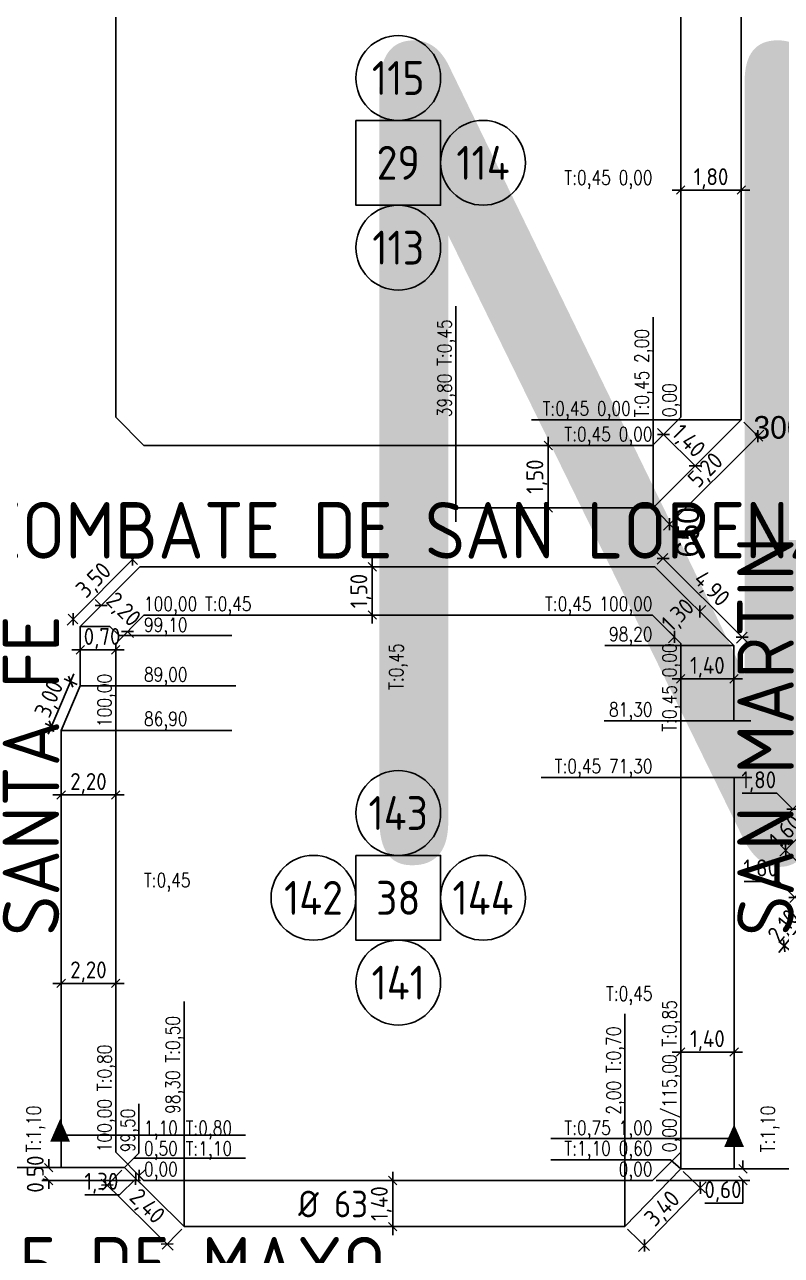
# Model space of a CAD drawing. Extents: x -48 to 13651, y -112 to 3468.
# Drawn here: x 1626.1 to 1760, y 1615.9 to 1833.6 of the extents above; entities that cross this region are included whole.
import ezdxf
from ezdxf.enums import TextEntityAlignment as Align

# ---------------------------------------------------------------- set-up
doc = ezdxf.new("R2010")
doc.units = 0
doc.header["$LTSCALE"] = 6
doc.header["$MEASUREMENT"] = 0
doc.linetypes.add('DOT2', pattern=[3.175, 0, -3.175])
doc.linetypes.add('HIDDEN', pattern=[0.375, 0.25, -0.125])
doc.layers.get('0').update_dxf_attribs({"linetype": 'CONTINUOUS'})
doc.layers.get('DEFPOINTS').update_dxf_attribs({"linetype": 'CONTINUOUS'})
for name, color, linetype in [('50', 41, 'CONTINUOUS'), ('63', 171, 'CONTINUOUS'), ('CAS', 7, 'CONTINUOUS'), ('CAÑERIA SIN CROQUIS', 210, 'HIDDEN'), ('COTA', 2, 'CONTINUOUS'), ('MANZANAS', 7, 'CONTINUOUS'), ('NUMCASA', 12, 'CONTINUOUS'), ('NUMERO-CROQUIS', 13, 'CONTINUOUS'), ('NUMERO-MANZANA', 4, 'CONTINUOUS'), ('PROGRESIVA', 60, 'CONTINUOUS'), ('RADIO', 4, 'DOT2'), ('REDUCCIONES', 13, 'CONTINUOUS'), ('TXTDIAMETRO', 7, 'CONTINUOUS')]:
    doc.layers.add(name, color=color, linetype=linetype)
doc.layers.add('ATENCION', color=7, linetype='CONTINUOUS', plot=False)
doc.styles.add('ABADIMTCONDE', font='isocp.shx')
doc.styles.add('GEOSLAB703LTBT', font='isocp.shx', dxfattribs={"width": 0.9, "height": 8})
doc.styles.add('GOTHICE', font='GOTHICE.shx', dxfattribs={"height": 0.6})
doc.styles.add('ROMANS', font='romans.shx', dxfattribs={"width": 0.8, "height": 2.5})
doc.dimstyles.new('COTA02', dxfattribs={"dimtxt": 3, "dimasz": 1.5, "dimexe": 1.25, "dimexo": 0.625, "dimgap": 0.3, "dimtad": 1, "dimtoh": 1, "dimdsep": 46, "dimlunit": 6, "dimtxsty": 'ABADIMTCONDE', "dimblk1": 'OBLIQUE', "dimblk2": 'OBLIQUE', "dimsah": 1, "dimcen": 2.5, "dimdle": 1.5, "dimclrd": 60, "dimclre": 60, "dimclrt": 256, "dimadec": 0, "dimazin": 0, "dimtfac": 1, "dimtix": 1, "dimtofl": 0, "dimtmove": 0, "dimatfit": 0, "dimldrblk": 'OBLIQUE', "dimfxl": 1, "dimtolj": 1, "dimtzin": 0, "dimarcsym": 0})

# ---------------------------------------------------------------- blocks, each defined once
blk = doc.blocks.new('CUPLARED')
at = {"layer": 'REDUCCIONES'}
blk.add_lwpolyline([(4, 0, 0, 3.5, 0), (0, 0, 3.5, 3.5, 0)], format="xyseb", dxfattribs=at)
blk = doc.blocks.new('_OBLIQUE')
at = {"color": 0, "linetype": 'ByBlock'}
blk.add_line((-0.5, -0.5), (0.5, 0.5), dxfattribs=at)
blk = doc.blocks.new('*D488')
at = {"layer": 'COTA', "color": 60, "lineweight": -2, "transparency": 16777216}
for p, q in [((1719.27, 1759.15), (1717.53, 1759.15)), ((1718.78, 1746.63), (1718.78, 1760.65)), ((1719.27, 1748.13), (1717.53, 1748.13))]:
    blk.add_line(p, q, dxfattribs=at)
at = {"layer": 'DEFPOINTS', "color": 0, "transparency": 16777216}
for p in [(1718.78, 1759.15), (1719.89, 1759.15), (1719.89, 1748.13)]:
    blk.add_point(p, dxfattribs=at)
at = {"layer": 'COTA', "color": 60, "lineweight": -2, "transparency": 16777216, "xscale": 1.5, "yscale": 1.5, "zscale": 1.5}
for p, rotation in [((1718.78, 1759.15), 90), ((1718.78, 1748.13), 270)]:
    blk.add_blockref('_OBLIQUE', p, dxfattribs=dict(at, rotation=rotation))
at = {"layer": 'COTA', "transparency": 16777216, "insert": (1716.76, 1753.64), "char_height": 3, "attachment_point": 5, "rotation": 90, "style": 'ABADIMTCONDE'}
blk.add_mtext('\\A1;1,50', dxfattribs=at)
blk = doc.blocks.new('*D489')
at = {"layer": 'COTA', "color": 60, "lineweight": -2, "transparency": 16777216}
for p, q in [((1745.83, 1754.48), (1738.14, 1762.17)), ((1739.13, 1761.04), (1738.31, 1760.23)), ((1744.7, 1755.47), (1743.89, 1754.66))]:
    blk.add_line(p, q, dxfattribs=at)
at = {"layer": 'DEFPOINTS', "color": 0, "transparency": 16777216}
for p in [(1739.2, 1761.11), (1739.57, 1761.48), (1745.14, 1755.91)]:
    blk.add_point(p, dxfattribs=at)
at = {"layer": 'COTA', "color": 60, "lineweight": -2, "transparency": 16777216, "xscale": 1.5, "yscale": 1.5, "zscale": 1.5}
for p, rotation in [((1739.2, 1761.11), 134.9999999999977), ((1744.77, 1755.54), 314.9999999999977)]:
    blk.add_blockref('_OBLIQUE', p, dxfattribs=dict(at, rotation=rotation))
at = {"layer": 'COTA', "transparency": 16777216, "insert": (1743.42, 1759.76), "char_height": 3, "attachment_point": 5, "rotation": 315, "style": 'ABADIMTCONDE'}
blk.add_mtext('\\A1;1,40', dxfattribs=at)
blk = doc.blocks.new('*D490')
at = {"layer": 'COTA', "color": 60, "lineweight": -2, "transparency": 16777216}
for p, q in [((1739.2, 1744.15), (1756.91, 1761.83)), ((1753.38, 1763.25), (1756.74, 1759.89)), ((1737.79, 1747.69), (1741.15, 1744.32))]:
    blk.add_line(p, q, dxfattribs=at)
at = {"layer": 'DEFPOINTS', "color": 0, "transparency": 16777216}
for p in [(1752.94, 1763.69), (1755.85, 1760.77), (1737.35, 1748.13)]:
    blk.add_point(p, dxfattribs=at)
at = {"layer": 'COTA', "color": 60, "lineweight": -2, "transparency": 16777216, "xscale": 1.5, "yscale": 1.5, "zscale": 1.5}
for p, rotation in [((1755.85, 1760.77), 44.95702156626989), ((1740.26, 1745.21), 224.9570215662699)]:
    blk.add_blockref('_OBLIQUE', p, dxfattribs=dict(at, rotation=rotation))
at = {"layer": 'COTA', "transparency": 16777216, "insert": (1746.81, 1754.6), "char_height": 3, "attachment_point": 5, "rotation": 44.957, "style": 'ABADIMTCONDE'}
blk.add_mtext('\\A1;5,20', dxfattribs=at)
blk = doc.blocks.new('*D491')
at = {"layer": 'COTA', "color": 60, "lineweight": -2, "transparency": 16777216}
for p, q in [((1742.23, 1804.64), (1742.23, 1803.07)), ((1752.94, 1804.64), (1752.94, 1803.07)), ((1754.44, 1804.32), (1740.73, 1804.32))]:
    blk.add_line(p, q, dxfattribs=at)
at = {"layer": 'DEFPOINTS', "color": 0, "transparency": 16777216}
for p in [(1742.23, 1805.27), (1752.94, 1805.27), (1742.23, 1804.32)]:
    blk.add_point(p, dxfattribs=at)
at = {"layer": 'COTA', "color": 60, "lineweight": -2, "transparency": 16777216, "xscale": 1.5, "yscale": 1.5, "zscale": 1.5, "rotation": 180}
blk.add_blockref('_OBLIQUE', (1742.23, 1804.32), dxfattribs=at)
at = {"layer": 'COTA', "color": 60, "lineweight": -2, "transparency": 16777216, "xscale": 1.5, "yscale": 1.5, "zscale": 1.5}
blk.add_blockref('_OBLIQUE', (1752.94, 1804.32), dxfattribs=at)
at = {"layer": 'COTA', "transparency": 16777216, "insert": (1747.58, 1806.34), "char_height": 3, "attachment_point": 5, "style": 'ABADIMTCONDE'}
blk.add_mtext('\\A1;1,80', dxfattribs=at)
blk = doc.blocks.new('*D601')
at = {"layer": 'COTA', "color": 60, "lineweight": -2, "transparency": 16777216}
for p, q in [((1759.26, 1697.63), (1753.11, 1697.63)), ((1762.09, 1694.81), (1759.26, 1697.63)), ((1762.8, 1695.52), (1761.2, 1693.92)), ((1765.6, 1692.72), (1764, 1691.12)), ((1764.88, 1692.01), (1765.95, 1690.95))]:
    blk.add_line(p, q, dxfattribs=at)
at = {"layer": 'DEFPOINTS', "color": 0, "transparency": 16777216}
for p in [(1763.24, 1695.96), (1764.88, 1692.01), (1766.04, 1693.16)]:
    blk.add_point(p, dxfattribs=at)
at = {"layer": 'COTA', "color": 60, "lineweight": -2, "transparency": 16777216, "xscale": 1.5, "yscale": 1.5, "zscale": 1.5}
for p, rotation in [((1762.09, 1694.81), 315), ((1764.88, 1692.01), 135)]:
    blk.add_blockref('_OBLIQUE', p, dxfattribs=dict(at, rotation=rotation))
at = {"layer": 'COTA', "transparency": 16777216, "insert": (1756.03, 1699.66), "char_height": 3, "attachment_point": 5, "style": 'ABADIMTCONDE'}
blk.add_mtext('\\A1;1,80', dxfattribs=at)
blk = doc.blocks.new('*D602')
at = {"layer": 'COTA', "color": 60, "lineweight": -2, "transparency": 16777216}
for p, q in [((1765.17, 1692.06), (1759.74, 1686.49)), ((1766.12, 1689.03), (1763.22, 1691.85)), ((1762.79, 1685.62), (1759.9, 1688.44))]:
    blk.add_line(p, q, dxfattribs=at)
at = {"layer": 'DEFPOINTS', "color": 0, "transparency": 16777216}
for p in [(1760.79, 1687.57), (1766.57, 1688.59), (1763.24, 1685.18)]:
    blk.add_point(p, dxfattribs=at)
at = {"layer": 'COTA', "color": 60, "lineweight": -2, "transparency": 16777216, "xscale": 1.5, "yscale": 1.5, "zscale": 1.5}
for p, rotation in [((1764.12, 1690.98), 45.72638361683489), ((1760.79, 1687.57), 225.7263836168349)]:
    blk.add_blockref('_OBLIQUE', p, dxfattribs=dict(at, rotation=rotation))
at = {"layer": 'COTA', "transparency": 16777216, "insert": (1761.01, 1690.69), "char_height": 3, "attachment_point": 5, "rotation": 45.7264, "style": 'ABADIMTCONDE'}
blk.add_mtext('\\A1;1,60', dxfattribs=at)
blk = doc.blocks.new('*D603')
at = {"layer": 'COTA', "color": 60, "lineweight": -2, "transparency": 16777216}
for p, q in [((1759.59, 1682.05), (1753.44, 1682.05)), ((1762.41, 1679.21), (1759.59, 1682.05)), ((1762.8, 1679.6), (1761.52, 1678.33)), ((1766.12, 1676.23), (1764.84, 1674.97)), ((1765.73, 1675.84), (1766.79, 1674.78))]:
    blk.add_line(p, q, dxfattribs=at)
at = {"layer": 'DEFPOINTS', "color": 0, "transparency": 16777216}
for p in [(1763.24, 1680.04), (1766.57, 1676.67), (1765.73, 1675.84)]:
    blk.add_point(p, dxfattribs=at)
at = {"layer": 'COTA', "color": 60, "lineweight": -2, "transparency": 16777216, "xscale": 1.5, "yscale": 1.5, "zscale": 1.5}
for p, rotation in [((1762.41, 1679.21), 314.6793488345583), ((1765.73, 1675.84), 134.6793488345583)]:
    blk.add_blockref('_OBLIQUE', p, dxfattribs=dict(at, rotation=rotation))
at = {"layer": 'COTA', "transparency": 16777216, "insert": (1756.37, 1684.08), "char_height": 3, "attachment_point": 5, "style": 'ABADIMTCONDE'}
blk.add_mtext('\\A1;1,80', dxfattribs=at)
blk = doc.blocks.new('*D604')
at = {"layer": 'COTA', "color": 60, "lineweight": -2, "transparency": 16777216}
for p, q in [((1764.81, 1675.96), (1759.6, 1669.49)), ((1766.08, 1673.01), (1762.9, 1675.57)), ((1762.75, 1668.87), (1759.57, 1671.44))]:
    blk.add_line(p, q, dxfattribs=at)
at = {"layer": 'DEFPOINTS', "color": 0, "transparency": 16777216}
for p in [(1766.57, 1672.62), (1760.54, 1670.66), (1763.24, 1668.48)]:
    blk.add_point(p, dxfattribs=at)
at = {"layer": 'COTA', "color": 60, "lineweight": -2, "transparency": 16777216, "xscale": 1.5, "yscale": 1.5, "zscale": 1.5}
for p, rotation in [((1763.87, 1674.79), 51.16331151338485), ((1760.54, 1670.66), 231.1633115133849)]:
    blk.add_blockref('_OBLIQUE', p, dxfattribs=dict(at, rotation=rotation))
at = {"layer": 'COTA', "transparency": 16777216, "insert": (1760.63, 1673.99), "char_height": 3, "attachment_point": 5, "rotation": 51.1633, "style": 'ABADIMTCONDE'}
blk.add_mtext('\\A1;2,10', dxfattribs=at)
blk = doc.blocks.new('*D611')
at = {"layer": 'COTA', "color": 60, "lineweight": -2, "transparency": 16777216}
for p, q in [((1742.68, 1630.76), (1746.59, 1626.98)), ((1746.73, 1628.93), (1734.77, 1616.56)), ((1732.8, 1620.55), (1736.71, 1616.77))]:
    blk.add_line(p, q, dxfattribs=at)
at = {"layer": 'DEFPOINTS', "color": 0, "transparency": 16777216}
for p in [(1742.23, 1631.2), (1732.35, 1620.98), (1735.81, 1617.64)]:
    blk.add_point(p, dxfattribs=at)
at = {"layer": 'COTA', "color": 60, "lineweight": -2, "transparency": 16777216, "xscale": 1.5, "yscale": 1.5, "zscale": 1.5}
for p, rotation in [((1745.69, 1627.85), 45.94639292670378), ((1735.81, 1617.64), 225.9463929267038)]:
    blk.add_blockref('_OBLIQUE', p, dxfattribs=dict(at, rotation=rotation))
at = {"layer": 'COTA', "transparency": 16777216, "insert": (1739.14, 1623.99), "char_height": 3, "attachment_point": 5, "rotation": 45.9464, "style": 'ABADIMTCONDE'}
blk.add_mtext('\\A1;3,40', dxfattribs=at)
blk = doc.blocks.new('*D612')
at = {"layer": 'COTA', "color": 60, "lineweight": -2, "transparency": 16777216}
for p, q in [((1643.34, 1630.98), (1639.87, 1627.46)), ((1652.39, 1616.85), (1639.68, 1629.4)), ((1653.92, 1620.54), (1650.45, 1617.02))]:
    blk.add_line(p, q, dxfattribs=at)
at = {"layer": 'DEFPOINTS', "color": 0, "transparency": 16777216}
for p in [(1643.78, 1631.42), (1640.75, 1628.35), (1654.36, 1620.98)]:
    blk.add_point(p, dxfattribs=at)
at = {"layer": 'COTA', "color": 60, "lineweight": -2, "transparency": 16777216, "xscale": 1.5, "yscale": 1.5, "zscale": 1.5}
for p, rotation in [((1640.75, 1628.35), 135.3771263513776), ((1651.32, 1617.91), 315.3771263513776)]:
    blk.add_blockref('_OBLIQUE', p, dxfattribs=dict(at, rotation=rotation))
at = {"layer": 'COTA', "transparency": 16777216, "insert": (1647.62, 1624.41), "char_height": 3, "attachment_point": 5, "rotation": 315.3771, "style": 'ABADIMTCONDE'}
blk.add_mtext('\\A1;2,40', dxfattribs=at)
blk = doc.blocks.new('*D613')
at = {"layer": 'COTA', "color": 60, "lineweight": -2, "transparency": 16777216}
for p, q in [((1691.25, 1619.48), (1691.25, 1630.65)), ((1690.65, 1629.15), (1692.5, 1629.15)), ((1690.65, 1620.98), (1692.5, 1620.98))]:
    blk.add_line(p, q, dxfattribs=at)
at = {"layer": 'DEFPOINTS', "color": 0, "transparency": 16777216}
for p in [(1690.02, 1629.15), (1691.25, 1629.15), (1690.02, 1620.98)]:
    blk.add_point(p, dxfattribs=at)
at = {"layer": 'COTA', "color": 60, "lineweight": -2, "transparency": 16777216, "xscale": 1.5, "yscale": 1.5, "zscale": 1.5}
for p, rotation in [((1691.25, 1629.15), 90), ((1691.25, 1620.98), 270)]:
    blk.add_blockref('_OBLIQUE', p, dxfattribs=dict(at, rotation=rotation))
at = {"layer": 'COTA', "transparency": 16777216, "insert": (1689.23, 1625.06), "char_height": 3, "attachment_point": 5, "rotation": 90, "style": 'ABADIMTCONDE'}
blk.add_mtext('\\A1;1,40', dxfattribs=at)
blk = doc.blocks.new('*D614')
at = {"layer": 'COTA', "color": 60, "lineweight": -2, "transparency": 16777216}
for p, q in [((1646.36, 1630), (1647.42, 1631.06)), ((1645.77, 1629.43), (1642.93, 1626.62)), ((1645.31, 1629.9), (1646.65, 1628.54)), ((1645.89, 1630.47), (1647.23, 1629.11)), ((1642.93, 1626.62), (1636.77, 1626.62))]:
    blk.add_line(p, q, dxfattribs=at)
at = {"layer": 'DEFPOINTS', "color": 0, "transparency": 16777216}
for p in [(1645.45, 1630.92), (1644.87, 1630.34), (1646.36, 1630)]:
    blk.add_point(p, dxfattribs=at)
at = {"layer": 'COTA', "color": 60, "lineweight": -2, "transparency": 16777216, "xscale": 1.5, "yscale": 1.5, "zscale": 1.5}
for p, rotation in [((1645.77, 1629.43), 44.59782656160795), ((1646.36, 1630), 224.597826561608)]:
    blk.add_blockref('_OBLIQUE', p, dxfattribs=dict(at, rotation=rotation))
at = {"layer": 'COTA', "transparency": 16777216, "insert": (1639.7, 1628.65), "char_height": 3, "attachment_point": 5, "style": 'ABADIMTCONDE'}
blk.add_mtext('\\A1;1,30', dxfattribs=at)
blk = doc.blocks.new('*D615')
at = {"layer": 'COTA', "color": 60, "lineweight": -2, "transparency": 16777216}
for p, q in [((1631.08, 1664.01), (1643.73, 1664.01)), ((1632.58, 1664.29), (1632.58, 1665.26)), ((1642.23, 1664.29), (1642.23, 1665.26))]:
    blk.add_line(p, q, dxfattribs=at)
at = {"layer": 'DEFPOINTS', "color": 0, "transparency": 16777216}
for p in [(1632.58, 1663.66), (1642.23, 1664.01), (1642.23, 1663.66)]:
    blk.add_point(p, dxfattribs=at)
at = {"layer": 'COTA', "color": 60, "lineweight": -2, "transparency": 16777216, "xscale": 1.5, "yscale": 1.5, "zscale": 1.5, "rotation": 180}
blk.add_blockref('_OBLIQUE', (1632.58, 1664.01), dxfattribs=at)
at = {"layer": 'COTA', "color": 60, "lineweight": -2, "transparency": 16777216, "xscale": 1.5, "yscale": 1.5, "zscale": 1.5}
blk.add_blockref('_OBLIQUE', (1642.23, 1664.01), dxfattribs=at)
at = {"layer": 'COTA', "transparency": 16777216, "insert": (1637.41, 1666.04), "char_height": 3, "attachment_point": 5, "style": 'ABADIMTCONDE'}
blk.add_mtext('\\A1;2,20', dxfattribs=at)
blk = doc.blocks.new('*D616')
at = {"layer": 'COTA', "color": 60, "lineweight": -2, "transparency": 16777216}
for p, q in [((1632.58, 1696.39), (1632.58, 1698.59)), ((1642.23, 1696.39), (1642.23, 1698.59)), ((1631.08, 1697.34), (1643.73, 1697.34))]:
    blk.add_line(p, q, dxfattribs=at)
at = {"layer": 'DEFPOINTS', "color": 0, "transparency": 16777216}
for p in [(1642.23, 1697.34), (1632.58, 1695.77), (1642.23, 1695.77)]:
    blk.add_point(p, dxfattribs=at)
at = {"layer": 'COTA', "color": 60, "lineweight": -2, "transparency": 16777216, "xscale": 1.5, "yscale": 1.5, "zscale": 1.5, "rotation": 180}
blk.add_blockref('_OBLIQUE', (1632.58, 1697.34), dxfattribs=at)
at = {"layer": 'COTA', "color": 60, "lineweight": -2, "transparency": 16777216, "xscale": 1.5, "yscale": 1.5, "zscale": 1.5}
blk.add_blockref('_OBLIQUE', (1642.23, 1697.34), dxfattribs=at)
at = {"layer": 'COTA', "transparency": 16777216, "insert": (1637.41, 1699.36), "char_height": 3, "attachment_point": 5, "style": 'ABADIMTCONDE'}
blk.add_mtext('\\A1;2,20', dxfattribs=at)
blk = doc.blocks.new('*D617')
at = {"layer": 'COTA', "color": 60, "lineweight": -2, "transparency": 16777216}
for p, q in [((1634.85, 1718.74), (1630.27, 1708.09)), ((1635.39, 1716.87), (1633.11, 1717.86)), ((1632.01, 1708.98), (1629.72, 1709.96))]:
    blk.add_line(p, q, dxfattribs=at)
at = {"layer": 'DEFPOINTS', "color": 0, "transparency": 16777216}
for p in [(1635.97, 1716.63), (1630.86, 1709.47), (1632.58, 1708.73)]:
    blk.add_point(p, dxfattribs=at)
at = {"layer": 'COTA', "color": 60, "lineweight": -2, "transparency": 16777216, "xscale": 1.5, "yscale": 1.5, "zscale": 1.5}
for p, rotation in [((1634.25, 1717.36), 66.770297150523), ((1630.86, 1709.47), 246.770297150523)]:
    blk.add_blockref('_OBLIQUE', p, dxfattribs=dict(at, rotation=rotation))
at = {"layer": 'COTA', "transparency": 16777216, "insert": (1630.7, 1714.21), "char_height": 3, "attachment_point": 5, "rotation": 66.7703, "style": 'ABADIMTCONDE'}
blk.add_mtext('\\A1;3,00', dxfattribs=at)
blk = doc.blocks.new('*D618')
at = {"layer": 'COTA', "color": 60, "lineweight": -2, "transparency": 16777216}
for p, q in [((1635.97, 1722.52), (1635.97, 1724.25)), ((1642.23, 1722.52), (1642.23, 1724.25)), ((1634.47, 1723), (1643.73, 1723))]:
    blk.add_line(p, q, dxfattribs=at)
at = {"layer": 'DEFPOINTS', "color": 0, "transparency": 16777216}
for p in [(1642.23, 1723), (1635.97, 1721.89), (1642.23, 1721.89)]:
    blk.add_point(p, dxfattribs=at)
at = {"layer": 'COTA', "color": 60, "lineweight": -2, "transparency": 16777216, "xscale": 1.5, "yscale": 1.5, "zscale": 1.5, "rotation": 180}
blk.add_blockref('_OBLIQUE', (1635.97, 1723), dxfattribs=at)
at = {"layer": 'COTA', "color": 60, "lineweight": -2, "transparency": 16777216, "xscale": 1.5, "yscale": 1.5, "zscale": 1.5}
blk.add_blockref('_OBLIQUE', (1642.23, 1723), dxfattribs=at)
at = {"layer": 'COTA', "transparency": 16777216, "insert": (1639.82, 1725.02), "char_height": 3, "attachment_point": 5, "style": 'ABADIMTCONDE'}
blk.add_mtext('\\A1;0,70', dxfattribs=at)
blk = doc.blocks.new('*D619')
at = {"layer": 'COTA', "color": 60, "lineweight": -2, "transparency": 16777216}
for p, q in [((1753.14, 1717.88), (1740.73, 1717.88)), ((1742.23, 1717.73), (1742.23, 1719.13)), ((1751.64, 1717.73), (1751.64, 1719.13))]:
    blk.add_line(p, q, dxfattribs=at)
at = {"layer": 'DEFPOINTS', "color": 0, "transparency": 16777216}
for p in [(1742.23, 1717.88), (1742.23, 1717.11), (1751.64, 1717.11)]:
    blk.add_point(p, dxfattribs=at)
at = {"layer": 'COTA', "color": 60, "lineweight": -2, "transparency": 16777216, "xscale": 1.5, "yscale": 1.5, "zscale": 1.5, "rotation": 180}
blk.add_blockref('_OBLIQUE', (1742.23, 1717.88), dxfattribs=at)
at = {"layer": 'COTA', "color": 60, "lineweight": -2, "transparency": 16777216, "xscale": 1.5, "yscale": 1.5, "zscale": 1.5}
blk.add_blockref('_OBLIQUE', (1751.64, 1717.88), dxfattribs=at)
at = {"layer": 'COTA', "transparency": 16777216, "insert": (1746.94, 1719.91), "char_height": 3, "attachment_point": 5, "style": 'ABADIMTCONDE'}
blk.add_mtext('\\A1;1,40', dxfattribs=at)
blk = doc.blocks.new('*D620')
at = {"layer": 'COTA', "color": 60, "lineweight": -2, "transparency": 16777216}
for p, q in [((1742.23, 1653.74), (1742.23, 1650.61)), ((1751.67, 1653.74), (1751.67, 1650.61)), ((1753.17, 1651.86), (1740.73, 1651.86))]:
    blk.add_line(p, q, dxfattribs=at)
at = {"layer": 'DEFPOINTS', "color": 0, "transparency": 16777216}
for p in [(1742.23, 1654.36), (1751.67, 1654.36), (1742.23, 1651.86)]:
    blk.add_point(p, dxfattribs=at)
at = {"layer": 'COTA', "color": 60, "lineweight": -2, "transparency": 16777216, "xscale": 1.5, "yscale": 1.5, "zscale": 1.5, "rotation": 180}
blk.add_blockref('_OBLIQUE', (1742.23, 1651.86), dxfattribs=at)
at = {"layer": 'COTA', "color": 60, "lineweight": -2, "transparency": 16777216, "xscale": 1.5, "yscale": 1.5, "zscale": 1.5}
blk.add_blockref('_OBLIQUE', (1751.67, 1651.86), dxfattribs=at)
at = {"layer": 'COTA', "transparency": 16777216, "insert": (1746.95, 1653.88), "char_height": 3, "attachment_point": 5, "style": 'ABADIMTCONDE'}
blk.add_mtext('\\A1;1,40', dxfattribs=at)
blk = doc.blocks.new('*D621')
at = {"layer": 'COTA', "color": 60, "lineweight": -2, "transparency": 16777216}
for p, q in [((1746.29, 1729.08), (1744.71, 1730.66)), ((1745.6, 1729.77), (1746.66, 1730.83)), ((1741.1, 1725.28), (1740.04, 1724.22)), ((1741.79, 1724.59), (1740.22, 1726.16))]:
    blk.add_line(p, q, dxfattribs=at)
at = {"layer": 'DEFPOINTS', "color": 0, "transparency": 16777216}
for p in [(1746.73, 1728.64), (1741.1, 1725.28), (1742.23, 1724.15)]:
    blk.add_point(p, dxfattribs=at)
at = {"layer": 'COTA', "color": 60, "lineweight": -2, "transparency": 16777216, "xscale": 1.5, "yscale": 1.5, "zscale": 1.5}
for p, rotation in [((1745.6, 1729.77), 225.0000000000014), ((1741.1, 1725.28), 45.00000000000145)]:
    blk.add_blockref('_OBLIQUE', p, dxfattribs=dict(at, rotation=rotation))
at = {"layer": 'COTA', "transparency": 16777216, "insert": (1741.92, 1728.96), "char_height": 3, "attachment_point": 5, "rotation": 45, "style": 'ABADIMTCONDE'}
blk.add_mtext('\\A1;1,30', dxfattribs=at)
blk = doc.blocks.new('*D712')
at = {"layer": 'COTA', "color": 60, "lineweight": -2, "transparency": 16777216}
for p, q in [((1753.23, 1631.2), (1753.23, 1632.7)), ((1750.23, 1631.2), (1754.48, 1631.2)), ((1737.86, 1629.15), (1754.48, 1629.15)), ((1753.23, 1629.15), (1753.23, 1625.15)), ((1753.23, 1625.15), (1746.48, 1625.15))]:
    blk.add_line(p, q, dxfattribs=at)
at = {"layer": 'DEFPOINTS', "color": 0, "transparency": 16777216}
for p in [(1749.61, 1631.2), (1737.23, 1629.15), (1753.23, 1629.15)]:
    blk.add_point(p, dxfattribs=at)
at = {"layer": 'COTA', "color": 60, "lineweight": -2, "transparency": 16777216, "xscale": 1.5, "yscale": 1.5, "zscale": 1.5}
for p, rotation in [((1753.23, 1631.2), 270), ((1753.23, 1629.15), 90)]:
    blk.add_blockref('_OBLIQUE', p, dxfattribs=dict(at, rotation=rotation))
at = {"layer": 'COTA', "transparency": 16777216, "insert": (1749.7, 1627.17), "char_height": 3, "attachment_point": 5, "style": 'ABADIMTCONDE'}
blk.add_mtext('\\A1;0,60', dxfattribs=at)
blk = doc.blocks.new('*D713')
at = {"layer": 'COTA', "color": 60, "lineweight": -2, "transparency": 16777216}
for p, q in [((1630.38, 1631.42), (1630.38, 1632.92)), ((1629.89, 1631.42), (1629.13, 1631.42)), ((1646.61, 1629.15), (1629.13, 1629.15)), ((1630.38, 1629.15), (1630.38, 1627.65))]:
    blk.add_line(p, q, dxfattribs=at)
at = {"layer": 'DEFPOINTS', "color": 0, "transparency": 16777216}
for p in [(1630.52, 1631.42), (1630.38, 1629.15), (1647.23, 1629.15)]:
    blk.add_point(p, dxfattribs=at)
at = {"layer": 'COTA', "color": 60, "lineweight": -2, "transparency": 16777216, "xscale": 1.5, "yscale": 1.5, "zscale": 1.5}
for p, rotation in [((1630.38, 1631.42), 270), ((1630.38, 1629.15), 90)]:
    blk.add_blockref('_OBLIQUE', p, dxfattribs=dict(at, rotation=rotation))
at = {"layer": 'COTA', "transparency": 16777216, "insert": (1628.35, 1630.28), "char_height": 3, "attachment_point": 5, "rotation": 90, "style": 'ABADIMTCONDE'}
blk.add_mtext('\\A1;0,50', dxfattribs=at)
blk = doc.blocks.new('*D1098')
at = {"layer": 'COTA', "color": 60, "lineweight": -2, "transparency": 16777216}
for p, q in [((1639.68, 1730.86), (1638.61, 1731.92)), ((1640.04, 1731.22), (1640.56, 1731.74)), ((1644.68, 1726.59), (1645.19, 1727.11)), ((1644.31, 1726.22), (1645.37, 1725.16))]:
    blk.add_line(p, q, dxfattribs=at)
at = {"layer": 'DEFPOINTS', "color": 0, "transparency": 16777216}
for p in [(1639.6, 1730.78), (1644.23, 1726.15), (1644.31, 1726.22)]:
    blk.add_point(p, dxfattribs=at)
at = {"layer": 'COTA', "color": 60, "lineweight": -2, "transparency": 16777216, "xscale": 1.5, "yscale": 1.5, "zscale": 1.5}
for p, rotation in [((1639.68, 1730.86), 315), ((1644.31, 1726.22), 135)]:
    blk.add_blockref('_OBLIQUE', p, dxfattribs=dict(at, rotation=rotation))
at = {"layer": 'COTA', "transparency": 16777216, "insert": (1643.42, 1729.97), "char_height": 3, "attachment_point": 5, "rotation": 315, "style": 'ABADIMTCONDE'}
blk.add_mtext('\\A1;2,20', dxfattribs=at)
blk = doc.blocks.new('*D1099')
at = {"layer": 'COTA', "color": 60, "lineweight": -2, "transparency": 16777216}
for p, q in [((1646.28, 1740.03), (1633.62, 1727.39)), ((1646.07, 1738.12), (1644.34, 1739.86)), ((1635.53, 1727.6), (1633.8, 1729.33))]:
    blk.add_line(p, q, dxfattribs=at)
at = {"layer": 'DEFPOINTS', "color": 0, "transparency": 16777216}
for p in [(1646.51, 1737.68), (1634.68, 1728.45), (1635.97, 1727.15)]:
    blk.add_point(p, dxfattribs=at)
at = {"layer": 'COTA', "color": 60, "lineweight": -2, "transparency": 16777216, "xscale": 1.5, "yscale": 1.5, "zscale": 1.5}
for p, rotation in [((1645.22, 1738.97), 44.95702034192091), ((1634.68, 1728.45), 224.9570203419209)]:
    blk.add_blockref('_OBLIQUE', p, dxfattribs=dict(at, rotation=rotation))
at = {"layer": 'COTA', "transparency": 16777216, "insert": (1638.52, 1735.14), "char_height": 3, "attachment_point": 5, "rotation": 44.957, "style": 'ABADIMTCONDE'}
blk.add_mtext('\\A1;3,50', dxfattribs=at)
blk = doc.blocks.new('*D1100')
at = {"layer": 'COTA', "color": 60, "lineweight": -2, "transparency": 16777216}
for p, q in [((1688.57, 1737.68), (1686.39, 1737.68)), ((1687.64, 1727.65), (1687.64, 1739.18)), ((1688.57, 1729.15), (1686.39, 1729.15))]:
    blk.add_line(p, q, dxfattribs=at)
at = {"layer": 'DEFPOINTS', "color": 0, "transparency": 16777216}
for p in [(1687.64, 1737.68), (1689.2, 1737.68), (1689.2, 1729.15)]:
    blk.add_point(p, dxfattribs=at)
at = {"layer": 'COTA', "color": 60, "lineweight": -2, "transparency": 16777216, "xscale": 1.5, "yscale": 1.5, "zscale": 1.5}
for p, rotation in [((1687.64, 1737.68), 90), ((1687.64, 1729.15), 270)]:
    blk.add_blockref('_OBLIQUE', p, dxfattribs=dict(at, rotation=rotation))
at = {"layer": 'COTA', "transparency": 16777216, "insert": (1685.61, 1733.41), "char_height": 3, "attachment_point": 5, "rotation": 90, "style": 'ABADIMTCONDE'}
blk.add_mtext('\\A1;1,50', dxfattribs=at)
blk = doc.blocks.new('*D1101')
at = {"layer": 'COTA', "color": 60, "lineweight": -2, "transparency": 16777216}
for p, q in [((1754.16, 1724.18), (1738.03, 1740.2)), ((1738.08, 1738.13), (1739.97, 1740.03)), ((1752.08, 1724.21), (1753.98, 1726.12))]:
    blk.add_line(p, q, dxfattribs=at)
at = {"layer": 'DEFPOINTS', "color": 0, "transparency": 16777216}
for p in [(1737.64, 1737.68), (1739.09, 1739.15), (1751.64, 1723.77)]:
    blk.add_point(p, dxfattribs=at)
at = {"layer": 'COTA', "color": 60, "lineweight": -2, "transparency": 16777216, "xscale": 1.5, "yscale": 1.5, "zscale": 1.5}
for p, rotation in [((1739.09, 1739.15), 135.1958432202031), ((1753.1, 1725.24), 315.1958432202031)]:
    blk.add_blockref('_OBLIQUE', p, dxfattribs=dict(at, rotation=rotation))
at = {"layer": 'COTA', "transparency": 16777216, "insert": (1747.52, 1733.63), "char_height": 3, "attachment_point": 5, "rotation": 315.1958, "style": 'ABADIMTCONDE'}
blk.add_mtext('\\A1;4,90', dxfattribs=at)
blk = doc.blocks.new('D63')
at = {"layer": 'TXTDIAMETRO', "color": 7, "ltscale": 0.1, "style": 'ABADIMTCONDE'}
blk.add_text('Ø 63', height=4, dxfattribs=at).set_placement((0, 0), align=Align.MIDDLE)

msp = doc.modelspace()

# ---------------------------------------------------------------- linework, layer by layer
at = {"layer": '50', "ltscale": 0.1}
for p, q in [((1752.935, 1763.694), (1752.935, 1853.589)), ((1737.348, 1748.129), (1752.935, 1763.694)), ((1702.434, 1748.129), (1737.348, 1748.129)), ((1635.969, 1727.155), (1646.512, 1737.682)), ((1646.512, 1737.682), (1737.635, 1737.682)), ((1737.635, 1737.682), (1751.642, 1723.771)), ((1635.969, 1716.628), (1635.969, 1727.155)), ((1751.642, 1723.771), (1751.642, 1710.445)), ((1632.58, 1708.732), (1635.969, 1716.628)), ((1632.58, 1637.149), (1632.58, 1708.732)), ((1751.668, 1636.559), (1751.668, 1700.445))]:
    msp.add_line(p, q, dxfattribs=at)
at = {"layer": '63', "ltscale": 0.1}
for p, q in [((1632.58, 1631.422), (1632.58, 1637.149)), ((1751.668, 1631.196), (1751.668, 1636.559)), ((1643.78, 1631.422), (1617.26, 1631.422)), ((1654.358, 1620.982), (1643.78, 1631.422)), ((1742.234, 1631.196), (1732.352, 1620.982)), ((1772.202, 1631.196), (1742.234, 1631.196)), ((1732.352, 1620.982), (1654.358, 1620.982))]:
    msp.add_line(p, q, dxfattribs=at)
at = {"layer": 'CAS', "ltscale": 0.1}
for p, q in [((1702.434, 1745.629), (1702.434, 1750.629)), ((1748.63, 1710.445), (1754.654, 1710.445)), ((1748.524, 1700.445), (1754.811, 1700.445))]:
    msp.add_line(p, q, dxfattribs=at)
at = {"layer": 'MANZANAS'}
for p, q in [((1642.234, 1854.145), (1642.234, 1764.145)), ((1742.234, 1764.145), (1742.234, 1854.145)), ((1647.234, 1759.145), (1642.234, 1764.145)), ((1737.234, 1759.145), (1742.234, 1764.145)), ((1647.234, 1759.145), (1737.234, 1759.145)), ((1642.234, 1724.145), (1647.234, 1729.145)), ((1737.234, 1729.145), (1647.234, 1729.145)), ((1742.234, 1724.145), (1737.234, 1729.145)), ((1642.234, 1724.145), (1642.234, 1634.145)), ((1742.234, 1634.145), (1742.234, 1724.145)), ((1647.234, 1629.145), (1642.234, 1634.145)), ((1742.234, 1634.145), (1737.234, 1629.145)), ((1647.234, 1629.145), (1737.234, 1629.145))]:
    msp.add_line(p, q, dxfattribs=at)
at = {"layer": 'NUMERO-CROQUIS'}
for centre in [(1692.234, 1824.145), (1707.234, 1809.145), (1692.234, 1794.145), (1692.234, 1694.145), (1677.234, 1679.145), (1707.234, 1679.145), (1692.234, 1664.145)]:
    msp.add_circle(centre, 7.5, dxfattribs=at)
at = {"layer": 'NUMERO-MANZANA'}
for points in [[(1684.734, 1816.645), (1699.734, 1816.645), (1699.734, 1801.645), (1684.734, 1801.645)], [(1684.734, 1686.645), (1699.734, 1686.645), (1699.734, 1671.645), (1684.734, 1671.645)]]:
    msp.add_lwpolyline(points, close=True, dxfattribs=at)
at = {"layer": 'PROGRESIVA'}
for p, q in [((1702.434, 1748.129), (1702.434, 1783.77)), ((1737.348, 1748.129), (1737.348, 1781.817)), ((1752.935, 1763.694), (1715.798, 1763.694)), ((1635.969, 1727.155), (1641.205, 1727.155)), ((1641.205, 1727.155), (1642.833, 1725.568)), ((1642.833, 1725.568), (1662.782, 1725.568)), ((1751.642, 1723.771), (1728.82, 1723.771)), ((1635.969, 1716.628), (1663.494, 1716.628)), ((1751.642, 1710.445), (1728.646, 1710.445)), ((1632.58, 1708.732), (1662.782, 1708.732)), ((1751.668, 1700.445), (1717.539, 1700.445)), ((1654.358, 1620.982), (1654.339, 1660.787)), ((1732.352, 1620.982), (1732.352, 1658.64)), ((1646.345, 1634.005), (1646.345, 1642.71)), ((1632.58, 1637.149), (1665.224, 1637.149)), ((1751.668, 1636.559), (1719.257, 1636.559)), ((1643.78, 1631.422), (1646.345, 1634.005)), ((1645.449, 1633.103), (1665.219, 1633.103)), ((1740.43, 1632.797), (1719.257, 1632.797)), ((1742.234, 1631.196), (1740.43, 1632.797)), ((1742.234, 1631.196), (1742.234, 1634.145))]:
    msp.add_line(p, q, dxfattribs=at)

# ---------------------------------------------------------------- block references
at = {"layer": 'CAÑERIA SIN CROQUIS', "ltscale": 0.1, "rotation": 90}
for p in [(1632.388, 1636.022), (1751.668, 1635.082)]:
    msp.add_blockref('CUPLARED', p, dxfattribs=at)
at = {"layer": 'COTA', "xscale": 1.175163158961368, "yscale": 1.175163158961368, "zscale": 1.175163158961368}
msp.add_blockref('D63', (1680.706, 1624.995), dxfattribs=at)

# ---------------------------------------------------------------- texts
at = {"layer": 'ATENCION', "style": 'GEOSLAB703LTBT'}
for s, p in [('COMBATE DE SAN LORENZO', (1619.141, 1744.145)), ('25 DE MAYO', (1619.141, 1614.145))]:
    msp.add_text(s, height=10, dxfattribs=at).set_placement(p, align=Align.MIDDLE_LEFT)
for s, p in [('SAN MARTIN', (1757.234, 1672.415)), ('SANTA FE', (1627.234, 1672.415))]:
    msp.add_text(s, height=10, rotation=90, dxfattribs=at).set_placement(p, align=Align.MIDDLE_LEFT)
at = {"layer": 'NUMCASA', "color": 12, "linetype": 'Continuous', "style": 'GOTHICE'}
msp.add_text('300', height=4, dxfattribs=at).set_placement((1759.534, 1759.151), align=Align.BOTTOM_CENTER)
msp.add_text('650', height=4, rotation=90, dxfattribs=at).set_placement((1746.666, 1743.791), align=Align.BOTTOM_CENTER)
at = {"layer": 'NUMERO-CROQUIS', "style": 'GEOSLAB703LTBT'}
for s, p in [('115', (1692.234, 1824.145)), ('114', (1707.234, 1809.145)), ('113', (1692.234, 1794.145)), ('143', (1692.234, 1694.145)), ('142', (1677.234, 1679.145)), ('144', (1707.234, 1679.145)), ('141', (1692.234, 1664.145))]:
    msp.add_text(s, height=6, dxfattribs=at).set_placement(p, align=Align.MIDDLE)
at = {"layer": 'NUMERO-MANZANA', "style": 'GEOSLAB703LTBT'}
for s, p in [('29', (1692.234, 1809.145)), ('38', (1692.234, 1679.145))]:
    msp.add_text(s, height=6, dxfattribs=at).set_placement(p, align=Align.MIDDLE)
at = {"layer": 'PROGRESIVA', "style": 'ROMANS', "width": 0.8}
for s, p in [('T:0,45 0,00', (1737.234, 1804.525)), ('T:0,45 0,00', (1733.386, 1763.694)), ('T:0,45 0,00', (1737.234, 1759.145)), ('T:0,45 100,00', (1737.234, 1729.145)), ('98,20', (1737.234, 1723.771)), ('81,30', (1737.234, 1710.445)), ('T:0,45 71,30', (1737.234, 1700.445)), ('T:0,45', (1737.234, 1660.201)), ('T:0,75 1,00', (1737.234, 1636.474)), ('T:1,10 0,60', (1737.234, 1632.831)), ('0,00', (1737.234, 1629.145))]:
    msp.add_text(s, height=2.5, dxfattribs=at).set_placement(p, align=Align.BOTTOM_RIGHT)
for s, p in [('39,80 T:0,45', (1702.434, 1764.145)), ('T:0,45 2,00', (1737.348, 1764.145)), ('0,00', (1742.234, 1764.145)), ('0,00/115,00 T:0,85', (1742.234, 1634.145)), ('98,30 T:0,50', (1654.358, 1640.921)), ('2,00 T:0,70', (1732.352, 1640.775)), ('100,00 T:0,80', (1642.234, 1634.145)), ('T:1,10', (1629.708, 1634.145)), ('99,50', (1646.375, 1634.145)), ('T:1,10', (1759.64, 1634.145))]:
    msp.add_text(s, height=2.5, rotation=90, dxfattribs=at).set_placement(p, align=Align.BOTTOM_LEFT)
for s, p in [('100,00 T:0,45', (1647.234, 1729.145)), ('99,10', (1647.234, 1725.418)), ('89,00', (1647.234, 1716.651)), ('86,90', (1647.234, 1708.791)), ('T:0,45', (1647.234, 1680.255)), ('1,10 T:0,80', (1647.234, 1636.422)), ('0,50 T:1,10', (1647.234, 1632.794)), ('0,00', (1647.234, 1629.145))]:
    msp.add_text(s, height=2.5, dxfattribs=at).set_placement(p, align=Align.BOTTOM_LEFT)
for s, p in [('T:0,45', (1693.884, 1724.145)), ('T:0,45 0,00', (1742.234, 1724.145)), ('100,00', (1642.234, 1718.772))]:
    msp.add_text(s, height=2.5, rotation=90, dxfattribs=at).set_placement(p, align=Align.BOTTOM_RIGHT)
at = {"layer": 'RADIO', "color": 4, "ltscale": 0.5, "style": 'GEOSLAB703LTBT', "width": 0.9}
msp.add_text('Radio Nº 3', height=146.295, dxfattribs=at).set_placement((1209.51, 1684.027))

# ---------------------------------------------------------------- dimensions: what is measured, and where the dimension line sits
at = {"layer": 'COTA'}
for base, p1, p2, text, picture, middle in [((1742.234, 1804.317), (1752.935, 1805.267), (1742.234, 1805.267), '1,80', '*D491', (1747.585, 1806.342)), ((1742.234, 1717.882), (1751.642, 1717.108), (1742.234, 1717.108), '1,40', '*D619', (1746.938, 1719.907)), ((1642.234, 1697.337), (1632.58, 1695.768), (1642.234, 1695.768), '2,20', '*D616', (1637.407, 1699.362)), ((1642.234, 1664.011), (1632.58, 1663.662), (1642.234, 1663.662), '2,20', '*D615', (1637.407, 1666.036)), ((1742.234, 1651.86), (1751.668, 1654.36), (1742.234, 1654.36), '1,40', '*D620', (1746.951, 1653.885))]:
    dim = msp.add_linear_dim(base=base, p1=p1, p2=p2, text=text, dimstyle='COTA02', dxfattribs=at)
    dim.commit()
    dim.dimension.update_dxf_attribs({"geometry": picture, "text_midpoint": middle})
for base, p1, p2, angle, text, picture, middle, dimtype in [((1755.852, 1760.773), (1737.348, 1748.129), (1752.935, 1763.694), 44.95702, '5,20', '*D490', (1748.239, 1753.171), 161), ((1764.885, 1692.008), (1763.241, 1695.96), (1766.039, 1693.162), 315, '1,80', '*D601', (1756.032, 1697.634), 161), ((1760.791, 1687.568), (1766.569, 1688.593), (1763.241, 1685.18), 225.72638, '1,60', '*D602', (1762.455, 1689.275), 161), ((1765.734, 1675.845), (1763.241, 1680.036), (1766.569, 1676.671), 314.67935, '1,80', '*D603', (1756.367, 1682.055), 161), ((1760.542, 1670.656), (1766.569, 1672.617), (1763.241, 1668.483), 231.16331, '2,10', '*D604', (1762.206, 1672.723), 161), ((1753.231, 1629.145), (1749.607, 1631.196), (1737.234, 1629.145), 90, '0,60', '*D712', (1749.704, 1625.145), 160), ((1646.355, 1630.003), (1644.872, 1630.344), (1645.453, 1630.918), 44.59783, '1,30', '*D614', (1639.699, 1626.621), 161), ((1640.745, 1628.348), (1654.358, 1620.982), (1643.78, 1631.422), 135.37713, '2,40', '*D612', (1646.193, 1622.971), 161), ((1735.81, 1617.637), (1742.234, 1631.196), (1732.352, 1620.982), 225.94639, '3,40', '*D611', (1740.596, 1622.584), 161)]:
    dim = msp.add_linear_dim(base=base, p1=p1, p2=p2, angle=angle, text=text, dimstyle='COTA02', dxfattribs=at)
    dim.commit()
    dim.dimension.update_dxf_attribs({"geometry": picture, "text_midpoint": middle, "dimtype": dimtype})
for p1, p2, distance, text, picture, middle in [((1745.141, 1755.912), (1739.571, 1761.482), 0.527, '1,40', '*D489', (1743.415, 1759.756)), ((1746.729, 1728.64), (1742.234, 1724.145), -1.601, '1,30', '*D621', (1741.917, 1728.957)), ((1635.969, 1716.628), (1632.58, 1708.732), -1.867, '3,00', '*D617', (1630.699, 1714.215))]:
    dim = msp.add_aligned_dim(p1=p1, p2=p2, distance=distance, text=text, dimstyle='COTA02', dxfattribs=at)
    dim.commit()
    dim.dimension.update_dxf_attribs({"geometry": picture, "text_midpoint": middle})
for base, p1, p2, text, picture, middle in [((1718.78, 1759.145), (1719.891, 1748.129), (1719.891, 1759.145), '1,50', '*D488', (1716.755, 1753.637)), ((1630.378, 1629.145), (1630.52, 1631.422), (1647.234, 1629.145), '0,50', '*D713', (1628.353, 1630.284)), ((1691.254, 1629.145), (1690.02, 1620.982), (1690.02, 1629.145), '1,40', '*D613', (1689.229, 1625.064))]:
    dim = msp.add_linear_dim(base=base, p1=p1, p2=p2, angle=90, text=text, dimstyle='COTA02', dxfattribs=at)
    dim.commit()
    dim.dimension.update_dxf_attribs({"geometry": picture, "text_midpoint": middle})
at = {"layer": 'COTA', "color": 12}
for p1, p2, distance, text, picture, middle in [((1646.512, 1737.682), (1635.969, 1727.155), -1.824, '3,50', '*D1099', (1638.521, 1735.142)), ((1751.642, 1723.771), (1737.635, 1737.682), -2.064, '4,90', '*D1101', (1747.52, 1733.628)), ((1639.6, 1730.781), (1644.235, 1726.146), 0.106, '2,20', '*D1098', (1643.425, 1729.971))]:
    dim = msp.add_aligned_dim(p1=p1, p2=p2, distance=distance, text=text, dimstyle='COTA02', dxfattribs=at)
    dim.commit()
    dim.dimension.update_dxf_attribs({"geometry": picture, "text_midpoint": middle})
dim = msp.add_linear_dim(base=(1687.636, 1737.682), p1=(1689.198, 1729.145), p2=(1689.198, 1737.682), angle=90, text='1,50', dimstyle='COTA02', dxfattribs=at)
dim.commit()
dim.dimension.update_dxf_attribs({"geometry": '*D1100', "text_midpoint": (1685.611, 1733.414)})
at = {"layer": 'COTA'}
dim = msp.add_linear_dim(base=(1642.234, 1722.999), p1=(1635.969, 1721.891), p2=(1642.234, 1721.891), text='0,70', dimstyle='COTA02', dxfattribs=at)
dim.commit()
dim.dimension.update_dxf_attribs({"geometry": '*D618', "text_midpoint": (1639.822, 1722.999), "dimtype": 160})

doc.saveas('drawing.dxf')
